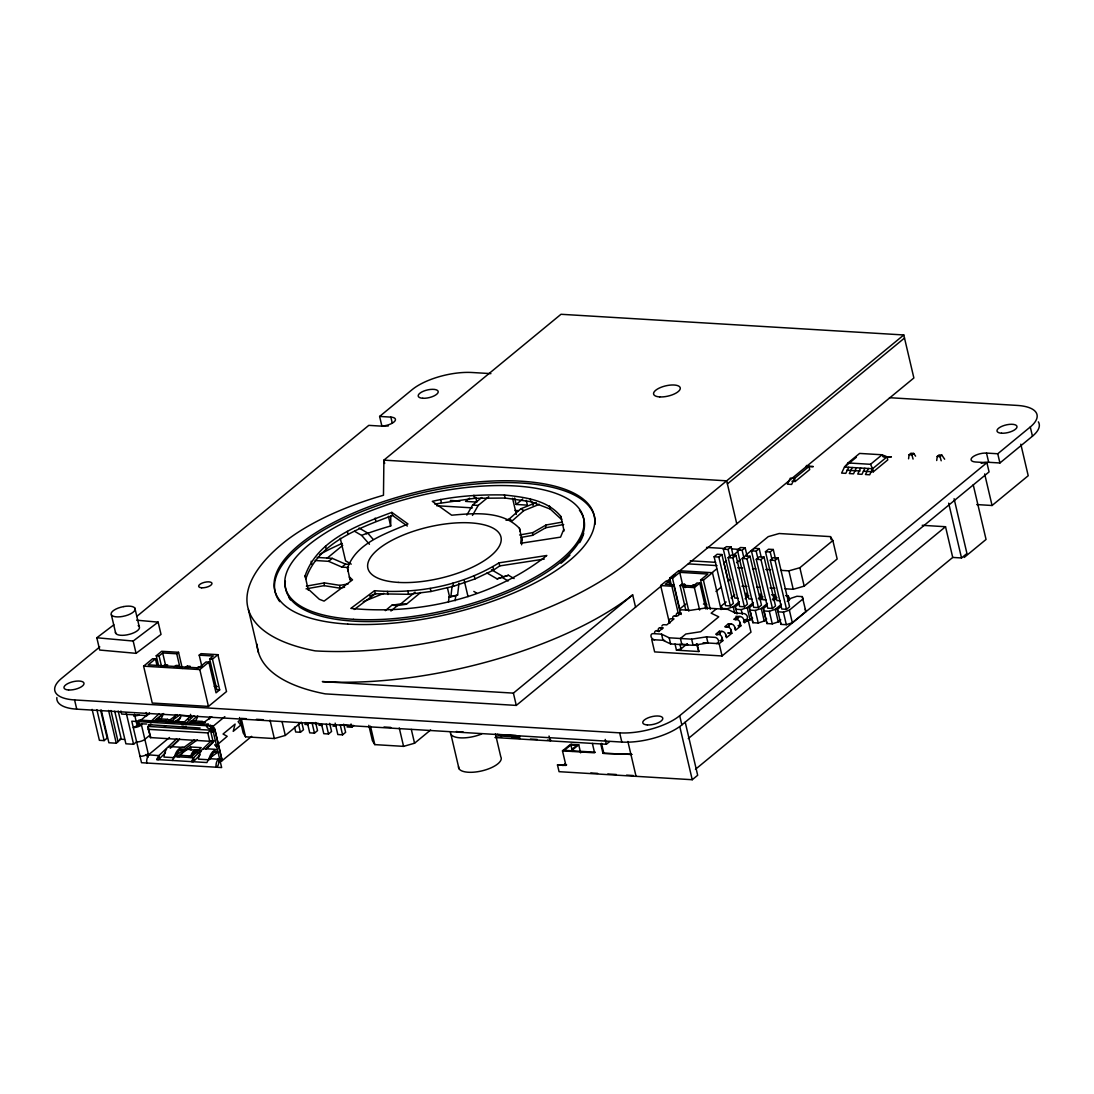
<?xml version="1.0" encoding="UTF-8"?>
<svg xmlns="http://www.w3.org/2000/svg" width="1094" height="1094" viewBox="0 0 1094 1094"><rect width="100%" height="100%" fill="white"/><g stroke="black" fill="none" stroke-linecap="round" stroke-linejoin="round"><path stroke-width="1.5" d="M138.719 722.313L138.924 724.802L133.277 727.578L134.644 727.51A6.714 2.585 -13.2 0 0 141.454 724.966L138.924 724.802M366.312 533.804A165.016 63.411 -13.2 0 1 390.681 525.968L390.79 515.93M521.592 544.798L522.07 540.149L519.459 528.347C502.351 510.488 474.276 513.209 451.672 515.206L432.308 501.339C455.924 495.897 480.266 494.502 504.443 494.967C524.505 497.305 547.301 499.684 560.907 516.505L561.632 519.582L550.214 509.052L530.946 501.708L505.154 498.043L474.591 498.303L434.701 504.019M306.06 588.873L324.097 585.646L324.412 582.897L339.947 585.372L348.207 583.895M324.097 585.646L339.619 588.121L339.947 585.372M448.485 601.96L449.06 597.037L457.607 594.986L458.974 583.211M450.933 596.175L452.109 586.097M455.159 600.756L455.733 595.847L457.607 594.986M520.949 537.428L532.518 535.363L532.833 532.614L546.002 525.011L562.384 522.07M532.518 535.363L545.674 527.759L546.002 525.011M908.581 458.81L909.1 454.735L910.905 453.244L913.709 453.422L915.582 456.157M936.71 460.506L937.23 456.43L939.035 454.94L941.838 455.104L944.655 459.22M165.468 752.768L158.493 759.633L156.688 759.523L158.849 755.626L176.749 738.737M172.305 760.467L174.397 756.569L197.33 739.845M308.289 590.213L305.117 575.786C317.383 539.643 359.064 524.669 391.83 512.389L407.966 523.944C385.512 533.94 356.288 542.692 347.482 568.196L350.08 579.998L349.369 576.935L352.541 579.861L324.084 601.112L319.339 599.293L307.92 588.777M407.337 526.05L392.555 515.465C359.789 527.746 318.108 542.706 305.841 578.849L305.117 575.786M563.711 529.496L560.552 537.14L520.717 543.28L521.346 537.086L522.07 540.149M790.292 478.146L787.406 484.191L791.618 484.451L794.517 478.393L808.972 466.495L813.307 466.591L806.155 466.317L809.095 466.331M848.712 467.288L845.812 473.346L841.601 473.087L844.5 467.042L848.028 462.94L859.597 453.422L882.079 454.776L887.043 456.827L891.378 456.923L882.831 456.567L885.648 456.745M852.226 467.507L849.327 473.552L853.539 473.811L856.438 467.753M860.65 468.013L857.751 474.058L861.963 474.317L864.862 468.273M868.376 468.478L865.477 474.522L869.703 474.782L872.588 468.738L887.043 456.827L887.767 459.904L873.313 471.801L863.398 471.213M156.688 759.523L206.903 762.559L208.954 758.648L218.458 759.236A6.714 3.815 -86.5 0 0 215.997 765.773L216.147 767.222L217.952 765.732L219.115 761.998L221.439 761.246L221.754 759.127L214.561 728.413L212.523 725.664L209.296 725.691L208.216 724.214L139.088 720.043L137.283 721.534L137.748 722.71A6.714 3.815 -86.5 0 0 142.001 723.722M466.837 515.083L472.608 505.072L481.784 497.51M472.458 515.424L478.228 505.414L488.717 496.772M220.756 759.058L221.521 758.142M217.391 744.686L227.196 736.33L223.053 734.019L235.101 724.091L233.213 731.366L240.748 725.158L238.109 721.616L240.53 719.62M150.644 724.269L148.046 726.416L148.251 729.329L207.805 732.925L213.015 728.043M184.626 722.792A8.588 4.335 -89.1 0 1 182.712 721.862L181.139 723.366L182.821 723.462L190.889 715.749M185.624 723.64L193.884 715.749M188.633 724.146L195.717 717.39M177.214 756.733L190.821 757.554L201.2 747.64L190.561 746.997L177.214 756.733L174.397 756.569M211.32 740.816L193.624 757.718L191.464 761.615L193.269 761.739L200.175 754.86M206.069 749.226L213.152 742.457M159.204 713.657L150.849 721.534L144.517 721.151M156.798 721.274A13.128 6.687 -88.9 0 1 155.266 720.208L156.852 718.703L167.628 719.346A8.848 5.497 -83.9 0 0 170.828 720.194M153.885 722.054L162.24 714.163M191.354 723.353A13.128 6.687 -88.9 0 1 189.823 722.286L191.409 720.782L202.185 721.438A8.848 5.497 -83.9 0 0 205.385 722.272M168.914 747.038A13.128 6.687 -88.9 0 1 171.375 746.682L179.607 738.901M170.24 748.255L178.595 740.378M189.125 757.458L190.725 755.954A12.8 6.523 -88.9 0 1 199.327 751.209M203.443 749.116A13.128 6.687 -88.9 0 1 205.891 748.761L214.137 740.98M506.03 520.306L509.202 519.021L520.785 508.806L536.292 502.529M539.342 504.307L523.848 510.597L512.265 520.812L509.202 519.021M99.786 646.896L61.551 678.389A44.43 17.08 -13.2 0 0 74.583 699.941L76.744 709.158L621.83 742.06A44.43 17.08 -13.2 0 0 681.849 724.925L989.072 471.911L986.911 462.694L975.67 462.01A10.256 3.938 -13.2 0 1 972.662 457.032A10.256 3.938 -13.2 0 1 986.514 453.08L997.755 453.764L1030.288 426.975A44.43 17.08 -13.2 0 0 1017.256 405.423L889.504 397.696M136.709 616.483L368.787 425.361L380.015 426.045A10.256 3.938 -13.2 0 0 393.867 422.093A10.256 3.938 -13.2 0 0 390.859 417.115L379.618 416.431L381.779 425.648L388.206 426.045M379.618 416.431L412.151 389.642A44.43 17.08 -13.2 0 1 472.17 372.507L490.905 373.628M201.87 666.465L199.204 655.156L201.022 653.665L217.87 654.677L226.526 691.545L208.448 706.423L152.257 703.032L143.615 666.164L152.64 658.725L155.457 658.903L156.975 665.371M158.534 665.453L156.264 655.757L161.68 651.286L178.541 652.298L182.329 668.475M155.457 658.903L148.223 664.851L198.793 667.901L206.028 661.952L208.845 662.116L216.038 692.844L219.662 689.863L212.455 659.149L217.87 654.677M156.264 655.757L159.068 655.921L162.678 652.94L176.736 653.788L178.541 652.298M174.261 666.889L176.066 665.398L178.869 665.576L177.064 667.053M92.128 709.377L99.39 740.323L104.135 740.611L107.171 738.108L100.675 710.403M326.956 558.337L342.723 545.345M196.729 668.243L198.534 666.752L201.351 666.93M219.662 689.863L216.844 689.699L209.638 658.971L213.262 656.003L199.204 655.156M315.209 560.511L328.61 561.331L332.234 558.35L345.485 564.121L348.836 564.326M143.615 666.164L199.805 669.569L208.845 662.116M140.319 720.618L149.522 713.042M120.901 710.991L121.625 714.054L146.911 715.585L149.495 713.452M101.209 710.006L108.88 742.771L116.265 743.209L118.07 741.718L110.918 710.512M118.179 741.459L121.229 738.956L114.733 711.25M157.139 718.922L163.649 713.561M328.61 561.331L341.875 567.089L345.485 564.121M118.207 711.032L125.892 743.797L133.577 744.262L136.9 741.513M149.987 735.086L144.832 739.339A6.714 2.585 -13.2 0 1 138.022 741.896L136.654 741.951M159.492 758.388L158.849 755.626L148.483 754.833L169.502 737.506M469.531 498.167L465.593 501.408L476.834 502.078L475.699 497.25M208.216 724.214L206.397 725.705L206.875 726.881A6.714 3.815 -86.5 0 0 211.115 727.893L212.263 729.233A6.714 2.585 -13.2 0 0 212.359 732.201L215.203 730.929L221.959 759.687L219.662 761.137L218.007 759.168M213.221 726.184L224.844 716.625M385.307 610.643L391.857 605.242L400.814 603.874L406.435 604.216L420.698 592.483M514.659 498.016L516.163 504.457L522.727 499.055M390.927 610.985L397.478 605.584L406.435 604.216M400.814 603.874L415.077 592.141M221.439 761.246L251.661 736.344M239.559 717.514L243.169 732.884L245.548 736.823L274.334 738.559L285.315 735.428L301.356 722.204M294.546 727.113L295.695 731.995L300.426 732.283L303.476 729.766L301.944 723.257M307.441 723.066L309.739 732.843L314.47 733.13L317.52 730.614L315.605 722.478M321.486 723.913L323.783 733.691L328.528 733.978L331.564 731.476L329.663 723.325M335.161 723.134L337.827 734.539L342.572 734.826L345.622 732.324L343.707 724.173M347.058 726.949L351.789 727.236L353.813 725.568M903.781 334.969L625.467 564.176A232.489 89.352 -13.2 0 1 315.14 650.875A230.109 88.436 -13.2 0 1 282.69 543.472A165.016 63.411 -13.2 0 1 383.474 495.254L383.898 460.136L561.003 314.279L903.781 334.969L913.873 377.977L678.936 571.465M727.401 483.904L904.506 338.046M368.801 725.322L372.411 740.679L374.791 744.617L403.577 746.368L414.558 743.223L430.598 730.013M632.674 594.89A232.489 89.352 -13.2 0 1 322.347 681.589L513.401 693.117L632.674 594.89L635.559 607.184M669.309 622.431L660.667 585.563L666.082 581.105L668.885 581.27L669.651 584.511M671.21 584.593L669.692 578.124L678.731 570.685L712.454 572.723L721.096 609.577M257.063 644.216A230.109 88.436 -13.2 0 0 325.219 693.869L516.286 705.411L661.843 585.536M667.108 581.201L669.733 579.041M672.359 576.866L674.984 574.706M668.885 581.27L665.275 584.251L673.713 584.757L679.771 610.63M669.692 578.124L672.509 578.302L679.73 572.34L707.832 574.035L700.598 579.998L707.435 609.098M791.933 481.264L795.229 481.469L809.697 469.558L808.972 466.495L806.483 465.47M660.667 585.563L671.894 586.247L673.713 584.757M714.122 556.764L717.172 554.248L721.903 554.535L733.363 603.409L730.327 605.926L725.582 605.638L714.122 556.764L718.854 557.051L721.903 554.535M737.958 598.24L734.799 598.049L723.339 549.174L726.389 546.658L731.12 546.945L733.418 556.723M685.829 610.178L680.071 585.605L681.877 584.114L684.68 584.292L685.459 587.56M680.071 585.605L682.875 585.782L684.68 584.292M723.339 549.174L728.071 549.448L731.12 546.945M728.166 557.612L731.216 555.096L735.947 555.383L747.421 604.257L744.371 606.773L739.626 606.486L728.166 557.612L732.898 557.899L735.947 555.383M752.002 599.088L748.843 598.897L737.383 550.022L740.433 547.506L745.164 547.793L747.079 555.943M711.647 573.024L716.652 568.907M726.512 560.771L724.009 562.836L728.344 581.27L730.833 579.205M732.775 555.615L737.78 551.499M699.804 583.143L696.987 582.965L693.377 585.946L684.94 585.44L683.135 586.931L694.375 587.601L699.804 583.143L705.862 609.002M700.598 579.998L703.415 580.162L712.454 572.723M737.383 550.022L742.129 550.296L745.164 547.793M856.329 457.292L844.5 467.042L872.588 468.738L873.313 471.801M685.733 604.052L679.716 609.016L672.509 578.302M736.563 562.726L740.529 559.472M745.793 555.123L768.22 536.648L779.201 533.516L830.455 536.621L832.849 540.559L837.17 558.993L804.186 586.138L793.218 589.283L784.945 588.777M742.211 558.46L745.26 555.943L750.005 556.231L761.465 605.105L758.415 607.621L753.684 607.334L742.211 558.46L746.956 558.747L750.005 556.231M766.06 599.936L762.901 599.744L751.428 550.87L754.477 548.354L759.222 548.641L761.123 556.791M751.428 550.87L756.173 551.157L759.222 548.641M715.968 591.457L720.973 587.328M848.028 462.94L870.509 464.307L882.079 454.776M756.269 559.308L759.304 556.791L764.05 557.078L775.509 605.953L772.46 608.469L767.728 608.182L756.269 559.308L761 559.595L764.05 557.078M780.104 600.784L776.945 600.592L765.485 551.718L768.535 549.202L773.267 549.489L775.564 559.266M765.485 551.718L770.217 552.005L773.267 549.489M770.313 560.155L773.362 557.639L778.094 557.926L789.567 606.801L786.518 609.317L781.772 609.03L770.313 560.155L775.044 560.443L778.094 557.926M716.556 608.715L711.141 613.173L718.758 616.825L700.693 631.717L685.842 634.014L680.413 638.472L681.863 644.626M721.944 609.18L721.206 606.035L726.142 601.973M731.066 597.926L734.771 594.876M909.1 454.735L911.904 454.899L913.709 453.422M675.025 644.038L676.475 650.178L681.015 648.865L687.333 643.655M721.206 606.035L721.876 608.428L727.182 608.756L733.171 606.76L739.339 601.686M737.028 613.994L735.264 606.883L738.956 603.847M745.123 598.774L748.816 595.724M685.2 722.122L697.671 775.263L692.242 779.721L559.061 771.68L557.475 764.925L565.913 765.431L562.494 750.867L570.507 744.276L578.74 744.768L580.627 752.863M564.34 750.334L571.629 744.344M576.894 745.288L572.012 749.308L573.133 749.376L578.74 744.768M735.264 606.883L735.92 609.276L741.24 609.604L747.216 607.608L753.383 602.534M758.32 598.473L760.781 596.449L760.111 594.056L760.85 597.187M722.163 631.416L719.36 631.238L715.736 634.219L718.553 634.383M731.202 623.977L728.399 623.799L724.775 626.78L727.592 626.944M557.475 764.925L566.637 764.843M766.675 618.985L764.214 621.009L758.224 623.006L752.918 622.691L749.308 607.744L753 604.695M759.168 599.621L762.874 596.572M780.624 570.343L788.897 570.849L799.864 567.718L832.849 540.559M562.904 765.595L565.352 763.571M937.23 456.43L940.033 456.595L941.838 455.104M749.308 607.744L749.978 610.124L755.284 610.452L761.274 608.455L767.427 603.382M772.364 599.321L774.826 597.297L774.155 594.904L771.502 594.739M703.127 642.711L719.182 643.682L722.806 640.701L722.081 637.624M731.12 630.185L731.831 633.262L726.416 637.72L725.691 634.657M740.159 622.746L740.87 625.823L735.455 630.281L734.73 627.218M664.646 640.387L651.75 639.607L654.636 651.901L722.067 655.962L750.99 632.154L748.105 619.86L744.494 622.842L743.77 619.765M780.733 619.833L778.258 621.871L772.282 623.853L766.962 623.539L763.352 608.592L767.058 605.543M773.212 600.469L776.918 597.42M747.175 621.16L752.631 618.137M494.953 737.534L606.363 744.262L609.618 741.582M763.352 608.592L764.022 610.972L769.328 611.3L775.318 609.303L781.485 604.23M787.27 601.317L790.962 598.268L796.952 596.271L802.258 596.599L805.868 611.546L792.316 622.718L786.326 624.701L781.02 624.387L777.41 609.44L781.102 606.391M602.958 753.315L631.771 754.409L602.958 753.315L600.756 743.92L601.468 743.318L603.683 752.713M777.41 609.44L778.066 611.819L783.386 612.148L789.362 610.151L802.928 598.992L802.258 596.599M74.583 699.941L619.669 732.857A44.43 17.08 -13.2 0 0 679.689 715.708L986.911 462.694M981.127 463.241A10.256 3.938 -13.2 0 1 988.675 462.297L999.916 462.981L1032.449 436.191A44.43 17.08 -13.2 0 0 1038.356 421.86M688.263 738.573L945.531 526.72L952.724 557.434L695.469 769.301M976.737 504.566L992.067 505.496L1028.21 475.726L1020.811 444.178M952.724 557.434L961.517 557.967L966.946 553.496L954.091 498.7M964.197 557.461L986.05 539.451L973.222 484.765M136.627 620.189L158.138 622.13L161.023 634.411L136.066 653.337L99.691 650.041L96.819 637.761L113.872 624.811M96.819 637.761L133.181 641.043L158.138 622.13M374.558 590.692L350.846 608.387C418.865 615.143 492.779 598.254 546.836 555.478L499.014 562.849C462.283 585.714 417.429 594.124 374.558 590.692L375.283 593.768L354.21 609.495M155.266 720.208L165.604 720.823L167.628 719.346M166.397 722.478L177.187 714.601M169.214 722.642L179.895 714.847M170.896 722.751L172.92 721.274L182.712 721.862M175.204 721.507L180.537 717.623M189.823 722.286L200.161 722.915L202.185 721.438M211.757 716.693L200.968 724.556L204.127 724.748M166.603 748.993A13.21 6.728 -88.9 0 0 163.95 757.062L174.288 757.691A13.128 8.164 -83.9 0 1 183.915 747.434L194.568 739.667M208.954 758.648L217.05 752.74M201.132 751.072A13.21 6.728 -88.9 0 0 198.465 759.14L208.817 759.769L210.841 758.292M178.896 756.843L180.934 755.366A12.813 8.014 -83.7 0 1 190.917 750.115M375.283 593.768L408.595 594.302L430.954 591.498L453.6 586.247L474.987 578.931L493.654 570.015L499.739 565.913L544.265 559.061M151.505 724.296L148.51 724.652L200.12 728.03M186.281 726.402L183.286 726.744M354.552 531.26L361.649 535.404L367.598 532.983L373.136 539.328M369.69 596.08L376.035 593.509M363.249 601.714L383.844 593.358M486.98 572.982L497.1 578.876L508.436 575.253L514.112 578.562M497.1 578.876L508.436 575.253M545.674 527.759L563.697 524.532M519.609 534.98L532.833 532.614M306.388 586.124L324.412 582.897M339.619 588.121L344.583 587.232M449.06 597.037L455.733 595.847M654.568 639.771A3.419 2.489 50.5 0 1 651.039 636.53A3.419 2.489 50.5 0 1 653.118 633.631L661.555 634.137L669.172 637.802L691.654 639.156L706.505 636.858L714.943 637.364A3.419 2.489 50.5 0 1 718.471 640.605A3.419 2.489 50.5 0 1 716.379 643.504M661.555 634.137L662.991 640.291L670.622 643.942L693.09 645.296L707.955 642.998L706.505 636.858M194.062 760.48L193.624 757.718L190.821 757.554M140.018 756.337L141.386 756.282A6.714 2.585 -13.2 0 0 148.196 753.725M846.865 470.215L860.089 471.008M791.208 478.201L794.517 478.393L795.229 481.469M922.215 525.311L945.531 526.72M450.345 500.478L459.972 501.066M516.163 504.457L527.404 505.141L526.269 500.314M472.608 505.072L478.228 505.414M436.615 505.715L472.43 507.876M515.069 510.447L518.474 510.652M706.56 547.397L725.103 548.518M731.845 548.928L740.282 549.434M690.3 560.798L715.585 562.33M688.372 563.875L717.035 565.612M737.629 567.745L742.594 568.046M752.508 568.648L755.817 568.853M765.745 569.454L770.709 569.755M317.151 557.434L332.234 558.35M741.951 586.179L746.915 586.48M756.829 587.081L760.139 587.287M770.067 587.875L775.031 588.175M695.921 584.962L693.117 584.798L691.312 586.288L694.116 586.452M341.875 567.089L348.548 567.499M785.56 595.587L788.213 595.751L788.883 598.144M703.469 604.052L706.779 604.257M678.43 612.79L681.234 612.968L677.624 615.949L674.807 615.772M740.241 616.524L737.424 616.36L733.814 619.341L736.618 619.505M744.891 619.669L748.105 619.86M740.87 625.823L738.067 625.645A3.419 2.489 50.5 0 0 739.872 621.953A3.419 2.489 50.5 0 0 735.318 619.833M391.857 605.242L397.478 605.584M660.352 627.683L663.169 627.847L659.545 630.828L656.742 630.664M727.619 633.002L731.831 633.262M719.989 640.537L722.806 640.701M681.165 644.243L687.976 644.653M693.076 644.968L698.191 645.269M676.475 650.178L698.875 651.532L697.069 643.86M209.638 658.971L212.455 659.149M214.219 686.335L217.337 686.526M246.3 718.69L241.227 718.389L245.548 736.823M256.461 719.305L263.244 719.715M384.021 727.004L390.79 727.414M305.13 722.614L318.627 723.421M341.656 724.816L353.458 725.527M516.177 735.524L496.922 734.361L501.695 736.071L519.677 737.165L519.39 735.715M304.911 724.406L308.07 724.597M318.956 725.254L322.115 725.445M333 726.101L336.159 726.293M496.402 736.973L501.517 737.288M511.732 737.903L520.252 738.423M530.467 739.038L537.277 739.448M547.492 740.064L550.897 740.269L550.173 740.87L549.038 736.016M578.015 745.356L570.904 744.932L572.422 751.4M146.746 724.009L141.208 723.845L148.483 754.833M181.782 726.129L183.464 726.225M563.219 750.279L595.314 752.207M212.263 729.233L214.793 729.383L214.014 730.3L215.203 730.929M562.494 750.867L594.589 752.809L592.387 743.414M150.179 737.561L213.07 741.486L210.417 730.177L148.046 726.416L150.698 737.712L148.251 729.329M119.725 739.134L124.497 739.421M171.375 746.682L183.915 747.434M205.891 748.761L215.299 749.322M590.801 772.966L597.611 773.376M607.826 773.991L616.346 774.497M626.561 775.126L633.371 775.537M200.325 750.306L191.218 749.759L190.561 746.997M179.867 749.91L184.571 750.197A8.848 5.497 -83.9 0 0 176.312 756.214M213.303 751.934L217.638 752.193M192.941 752.426L197.727 752.713A8.588 4.376 -88.9 0 0 191.559 757.445M180.934 755.366L190.725 755.954M213.07 741.486L209.747 741.158L207.805 732.925M164.059 725.596L165.55 725.951M218.034 745.137L216.284 746.751L214.643 744.782M520.785 508.806L523.848 510.597M491.466 569.728L503.035 576.47M502.502 577.673L508.177 580.969M473.825 591.416L476.711 593.112M359.078 528.033L367.598 532.983M351.242 564.135L345.567 560.839L340.275 538.262M147.936 757.294L145.899 754.545M361.649 535.404L369.416 544.265M698.875 651.532L696.427 643.737M870.509 464.307L872.588 468.738M805.198 609.153L805.868 611.546M780.35 621.994L781.02 624.387M746.737 595.601L746.067 593.208L746.805 596.339M940.033 456.595L941.196 460.779M911.904 454.899L913.066 459.083M1030.288 426.975L1032.449 436.191M997.755 453.764L999.916 462.981M986.514 453.08L988.675 462.297M984.655 473.948L992.067 505.496M948.676 503.172L961.517 557.967M830.455 536.621L831.18 539.684M799.864 567.718L804.186 586.138M788.897 570.849L793.218 589.283M788.213 595.751L789.321 600.456M789.362 610.151L792.316 622.718M775.044 560.443L786.518 609.317M770.217 552.005L772.132 560.142M783.386 612.148L786.326 624.701M774.155 594.904L775.263 599.608M775.318 609.303L778.258 621.871M761 559.595L772.46 608.469M756.173 551.157L758.087 559.294M769.328 611.3L772.282 623.853M760.781 596.449L761.52 599.58M764.022 610.972L766.962 623.539M761.274 608.455L764.214 621.009M746.956 558.747L758.415 607.621M736.768 523.835L726.676 480.827L383.898 460.136L384.664 463.446M742.129 550.296L744.029 558.446M755.284 610.452L758.224 623.006M749.978 610.124L752.918 622.691M747.216 607.608L750.169 620.161M732.898 557.899L744.371 606.773M728.071 549.448L729.985 557.598M741.24 609.604L742.334 614.308M736.139 616.113L736.864 619.19M733.171 606.76L734.648 613.037M718.854 557.051L730.327 605.926M728.399 623.799L729.11 626.876M719.36 631.238L720.071 634.315A3.419 2.489 50.5 0 1 722.915 631.566A3.419 2.489 50.5 0 1 725.678 636.161M719.182 643.682L722.067 655.962M703.415 580.162L710.238 609.262M694.375 587.601L699.64 610.042M679.73 572.34L682.765 585.276M682.875 585.782L688.823 611.177M691.654 639.156L693.09 645.296M671.894 586.247L678.348 613.734M679.935 644.257L681.015 648.865M669.172 637.802L670.622 643.942M679.689 715.708L681.849 724.925M679.784 726.594L692.242 779.721M627.874 741.459L636.052 776.33M619.669 732.857L621.83 742.06M605.228 739.407L606.363 744.262M549.489 505.989L550.214 509.052M532.272 502.255L533.024 505.469M530.234 498.632L530.946 501.708M512.566 498.303L516.341 514.426M519.459 528.347L520.183 531.424M504.443 494.967L505.154 498.043M499.014 562.849L499.739 565.913M492.929 566.938L493.654 570.015M473.88 495.226L474.591 498.303M513.401 693.117L516.286 705.411M474.263 575.854L474.987 578.931M464.294 580.736L468.027 596.64M440.622 499.411L441.347 502.474M495.404 733.828L500.778 756.761A21.866 8.41 -13.2 0 1 481.661 770.942A21.866 8.41 -13.2 0 1 458.523 766.552M452.875 583.184L453.6 586.247M447.378 587.587L449.62 597.133M390.859 417.115L392.308 423.255M430.243 588.435L430.954 591.498M450.919 734.293L458.988 768.685M391.83 512.389L392.555 515.465M407.884 591.239L408.595 594.302M388.397 516.272L390.681 525.968M375.146 518.105L375.857 521.182M387.331 591.416L388.055 594.48M411.317 729.411L414.558 743.223M399.255 727.934L403.577 746.368M347.372 531.369L348.097 534.433M347.482 568.196L348.207 571.273M370.469 726.197L374.791 744.617M325.547 546.07L326.258 549.133M351.024 723.982L351.789 727.236M311.134 561.222L311.845 564.285M340.275 725.048L342.572 734.826M326.231 724.201L328.528 733.978M312.187 723.353L314.47 733.13M298.512 724.132L300.426 732.283M282.061 721.602L285.315 735.428M248.393 609.522L258.485 652.53M270.013 720.125L274.334 738.559M199.805 669.569L208.448 706.423M210.472 725.131L211.115 727.893M218.458 759.236L219.115 761.998M176.736 653.788L179.772 666.725M162.678 652.94L165.714 665.877M159.068 655.921L161.721 667.244M134.89 608.155L139.212 626.588M133.181 641.043L136.066 653.337M146.186 712.509L146.911 715.585M111.383 614.869L115.704 633.303M134.466 714.191L137.16 725.664M126.275 713.124L133.577 744.262M108.579 710.444L116.265 743.209M96.874 709.664L104.135 740.611M560.907 516.505L564.08 530.946M146.787 763.038L146.651 761.588A6.714 3.815 -86.5 0 1 149.112 755.038M76.744 709.158A44.43 17.08 -13.2 0 1 56.861 697.575M138.159 625.604A12.307 4.732 -13.2 0 1 130.008 634.164L126.89 634.889A12.307 4.732 -13.2 0 1 115.444 632.1M319.544 554.508A165.016 63.411 -13.2 0 1 342.148 543.403M279.763 601.632A164.045 63.042 -13.2 0 1 416.035 494.173A164.045 63.042 -13.2 0 1 595.163 524.108M579.437 510.269A153.105 58.844 -13.2 0 1 450.769 611.177A153.105 58.844 -13.2 0 1 285.356 581.242M583.731 533.393A153.105 58.844 -13.2 0 1 579.67 542.665M569.933 555.137A153.105 58.844 -13.2 0 1 561.003 563.314M290.539 599.922A153.105 58.844 -13.2 0 1 288.884 597.488M676.338 615.703A3.419 2.489 50.5 0 1 677.719 612.859A3.419 2.489 50.5 0 1 681.22 614.486M679.853 611.929A3.419 2.489 50.5 0 1 682.041 609.823L690.464 610.329L705.315 608.032L727.797 609.385L735.428 613.05L743.852 613.556A3.419 2.489 50.5 0 1 747.38 616.797A3.419 2.489 50.5 0 1 745.288 619.696M661.897 626.096A3.419 2.489 50.5 0 1 663.962 624.701L666.779 624.879L674 618.917L671.196 618.753A3.419 2.489 50.5 0 0 669.843 623.211M658.178 629.788A3.419 2.489 50.5 0 1 662.554 628.694M672.632 617.891A3.419 2.489 50.5 0 1 676.311 616.264M654.554 632.77A3.419 2.489 50.5 0 1 658.93 631.676M738.053 618.643A3.419 2.489 50.5 0 1 741.746 617.03A3.419 2.489 50.5 0 1 743.455 621.898M729.028 626.083A3.419 2.489 50.5 0 1 732.337 624.264A3.419 2.489 50.5 0 1 734.717 628.722M726.279 627.272A3.419 2.489 50.5 0 1 730.833 629.392A3.419 2.489 50.5 0 1 729.028 633.098M716.775 635.163A3.419 2.489 50.5 0 1 721.343 636.065A3.419 2.489 50.5 0 1 720.7 640.469M139.294 715.12A21.866 8.41 -13.2 0 1 133.728 716.119M463.227 732.023A19.678 7.562 -13.2 0 1 456.417 731.435M481.606 734.019A21.866 8.41 -13.2 0 1 450.454 732.146M208.817 759.769A13.128 8.164 -83.9 0 1 216.421 749.54M175.56 714.614A8.848 5.497 -83.9 0 1 173.946 717.91M163.129 713.862A8.848 4.513 -88.9 0 1 159.505 719.51M157.481 719.196A8.848 4.513 -88.9 0 1 156.852 718.703M168.394 722.245A13.21 8.205 -83.9 0 1 165.604 720.823M202.951 724.337A13.21 8.205 -83.9 0 1 200.161 722.915M188.141 719.442A8.588 4.335 -89.1 0 0 189.002 715.845L181.016 715.367A8.588 5.333 -83.9 0 1 175.231 722.231M173.645 721.78A8.588 5.333 -83.9 0 1 172.92 721.274M210.116 716.707A8.848 5.497 -83.9 0 1 209.145 719.018M197.686 715.955A8.848 4.513 -88.9 0 1 194.062 721.589M192.694 721.589A8.848 4.513 -88.9 0 1 191.409 720.782M190.575 714.355A12.813 6.468 -89.1 0 1 190.041 717.377M211.156 757.007A8.848 5.497 -83.9 0 1 217.556 751.469M164.825 664.714L163.02 666.205L165.823 666.383L167.628 664.892L164.825 664.714M187.306 666.082L185.488 667.572L188.305 667.737L190.11 666.246L187.306 666.082M123.718 606.568L120.586 607.293A12.307 4.732 -13.2 0 0 111.15 614.295A12.307 4.732 -13.2 0 0 122.569 616.455L125.687 615.731A12.307 4.732 -13.2 0 0 135.123 608.743A12.307 4.732 -13.2 0 0 123.718 606.568M211.908 726.033L131.786 721.192L141.523 762.709L221.644 767.55L211.908 726.033M201.693 587.806A6.837 2.626 -13.2 0 0 211.99 583.635A6.837 2.626 -13.2 0 0 202.253 583.047A6.837 2.626 -13.2 0 0 201.693 587.806M647.361 724.939A10.256 3.938 -13.2 0 0 662.8 718.676A10.256 3.938 -13.2 0 0 648.195 717.801A10.256 3.938 -13.2 0 0 647.361 724.939M1001.584 433.224A10.256 3.938 -13.2 0 0 1017.01 426.961A10.256 3.938 -13.2 0 0 1002.419 426.086A10.256 3.938 -13.2 0 0 1001.584 433.224M422.79 398.271A10.256 3.938 -13.2 0 0 438.215 392.021A10.256 3.938 -13.2 0 0 423.624 391.132A10.256 3.938 -13.2 0 0 422.79 398.271M68.566 689.986A10.256 3.938 -13.2 0 0 84.006 683.736A10.256 3.938 -13.2 0 0 69.401 682.847A10.256 3.938 -13.2 0 0 68.566 689.986M347.673 624.086A164.045 63.042 -13.2 0 0 594.589 523.971A164.045 63.042 -13.2 0 0 360.993 509.872A164.045 63.042 -13.2 0 0 347.673 624.086M353.444 619.313A153.105 58.844 -13.2 0 0 583.909 525.886A153.105 58.844 -13.2 0 0 365.888 512.717A153.105 58.844 -13.2 0 0 353.444 619.313M398.271 582.405A68.348 26.27 -13.2 0 0 501.148 540.696A68.348 26.27 -13.2 0 0 403.823 534.816A68.348 26.27 -13.2 0 0 398.271 582.405M659.696 396.917A13.675 5.251 -13.2 0 0 680.277 388.575A13.675 5.251 -13.2 0 0 660.803 387.399A13.675 5.251 -13.2 0 0 659.696 396.917"/></g></svg>
